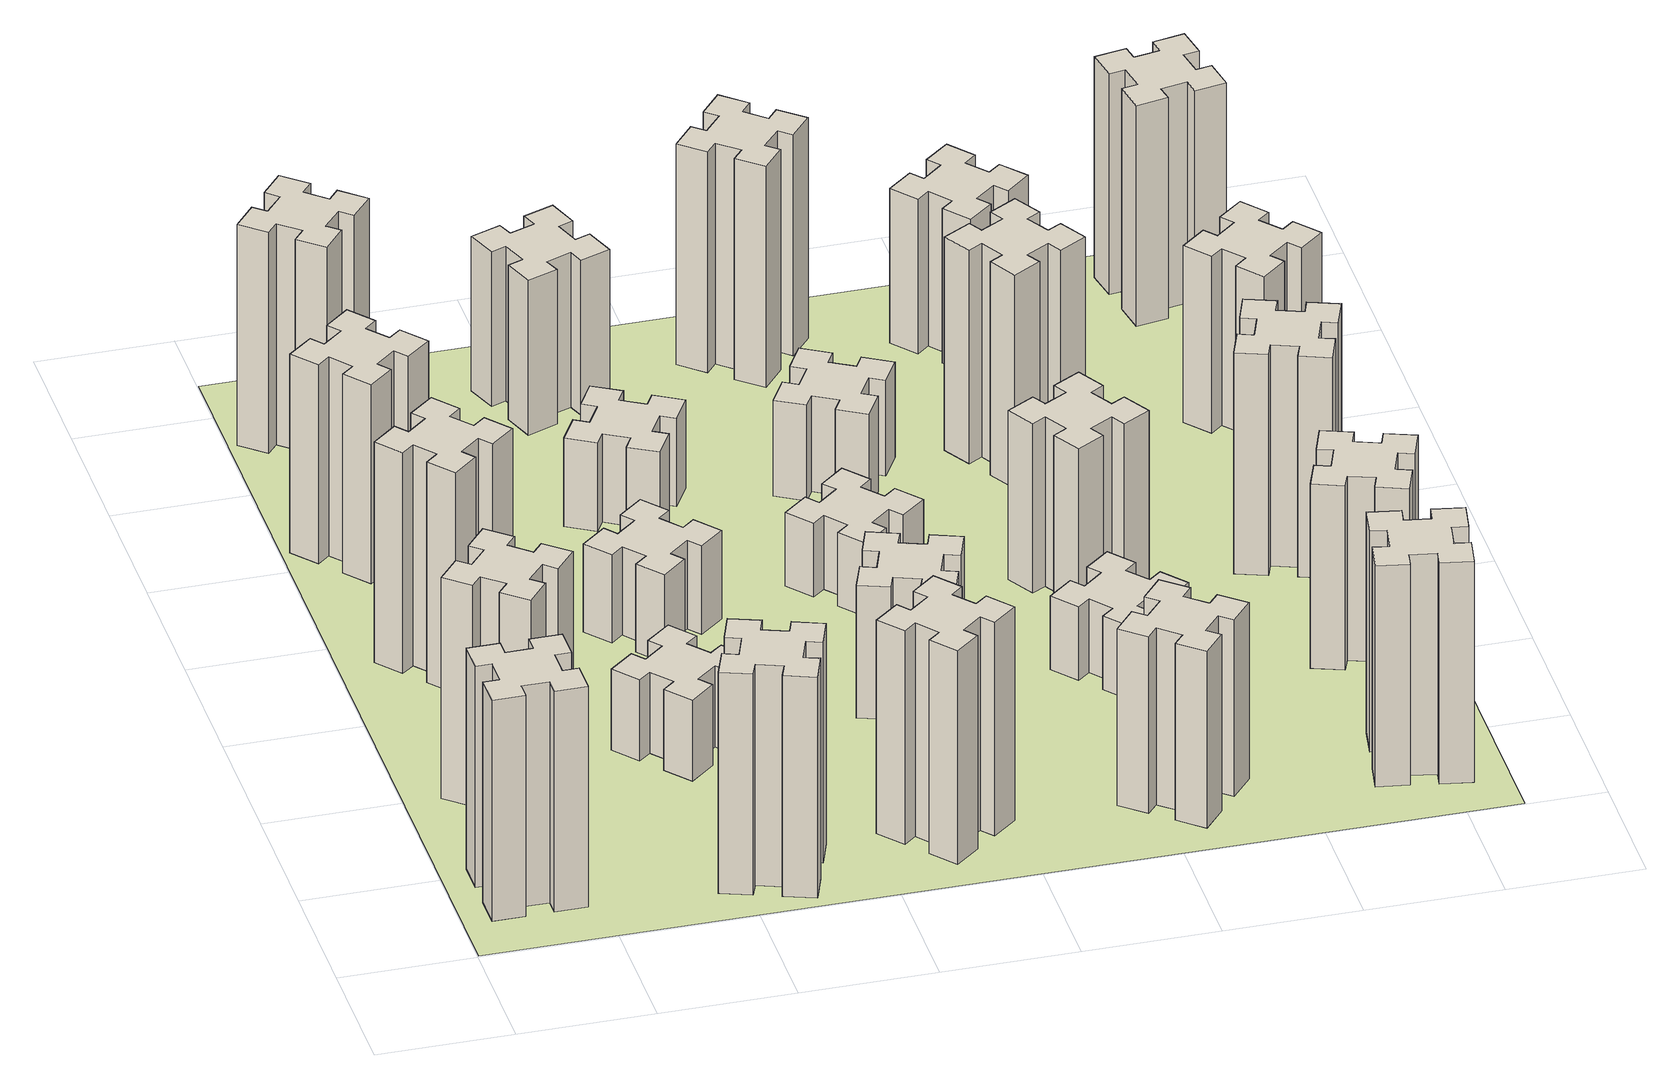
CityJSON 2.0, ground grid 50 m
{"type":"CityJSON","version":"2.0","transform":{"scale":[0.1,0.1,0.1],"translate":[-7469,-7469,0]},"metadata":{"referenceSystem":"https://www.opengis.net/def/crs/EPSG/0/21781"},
"CityObjects":{
"building1":{"type":"Building","attributes":{"class":"1000","function":"1000","usage":"1000","yearOfConstruction":2016,"roofType":"1000","measuredHeight":90,"storeysAboveGround":30,"storeysBelowGround":0},"geometry":[{"type":"Solid","lod":"1","boundaries":[[[[0,1,2,3,4,5,6,7,8,9,10,11,12,13,14,15,16,17,18,19]],[[17,16,20,21]],[[16,15,22,20]],[[15,14,23,22]],[[14,13,24,23]],[[13,12,25,24]],[[12,11,26,25]],[[11,10,27,26]],[[10,9,28,27]],[[9,8,29,28]],[[8,7,30,29]],[[7,6,31,30]],[[6,5,32,31]],[[5,4,33,32]],[[4,3,34,33]],[[3,2,35,34]],[[2,1,36,35]],[[1,0,37,36]],[[0,19,38,37]],[[19,18,39,38]],[[18,17,21,39]],[[24,25,26,27,28,29,30,31,32,33,34,35,36,37,38,39,21,20,22,23]]]]}]},
"building2":{"type":"Building","attributes":{"class":"1000","function":"1000","usage":"1000","yearOfConstruction":2016,"roofType":"1000","measuredHeight":90,"storeysAboveGround":30,"storeysBelowGround":0},"geometry":[{"type":"Solid","lod":"1","boundaries":[[[[40,41,42,43,44,45,46,47,48,49,50,51,52,53,54,55,56,57,58,59]],[[57,56,60,61]],[[56,55,62,60]],[[55,54,63,62]],[[54,53,64,63]],[[53,52,65,64]],[[52,51,66,65]],[[51,50,67,66]],[[50,49,68,67]],[[49,48,69,68]],[[48,47,70,69]],[[47,46,71,70]],[[46,45,72,71]],[[45,44,73,72]],[[44,43,74,73]],[[43,42,75,74]],[[42,41,76,75]],[[41,40,77,76]],[[40,59,78,77]],[[59,58,79,78]],[[58,57,61,79]],[[64,65,66,67,68,69,70,71,72,73,74,75,76,77,78,79,61,60,62,63]]]]}]},
"building3":{"type":"Building","attributes":{"class":"1000","function":"1000","usage":"1000","yearOfConstruction":2016,"roofType":"1000","measuredHeight":90,"storeysAboveGround":30,"storeysBelowGround":0},"geometry":[{"type":"Solid","lod":"1","boundaries":[[[[80,81,82,83,84,85,86,87,88,89,90,91,92,93,94,95,96,97,98,99]],[[97,96,100,101]],[[96,95,102,100]],[[95,94,103,102]],[[94,93,104,103]],[[93,92,105,104]],[[92,91,106,105]],[[91,90,107,106]],[[90,89,108,107]],[[89,88,109,108]],[[88,87,110,109]],[[87,86,111,110]],[[86,85,112,111]],[[85,84,113,112]],[[84,83,114,113]],[[83,82,115,114]],[[82,81,116,115]],[[81,80,117,116]],[[80,99,118,117]],[[99,98,119,118]],[[98,97,101,119]],[[104,105,106,107,108,109,110,111,112,113,114,115,116,117,118,119,101,100,102,103]]]]}]},
"building4":{"type":"Building","attributes":{"class":"1000","function":"1000","usage":"1000","yearOfConstruction":2016,"roofType":"1000","measuredHeight":81,"storeysAboveGround":30,"storeysBelowGround":0},"geometry":[{"type":"Solid","lod":"1","boundaries":[[[[120,121,122,123,124,125,126,127,128,129,130,131,132,133,134,135,136,137,138,139]],[[137,136,140,141]],[[136,135,142,140]],[[135,134,143,142]],[[134,133,144,143]],[[133,132,145,144]],[[132,131,146,145]],[[131,130,147,146]],[[130,129,148,147]],[[129,128,149,148]],[[128,127,150,149]],[[127,126,151,150]],[[126,125,152,151]],[[125,124,153,152]],[[124,123,154,153]],[[123,122,155,154]],[[122,121,156,155]],[[121,120,157,156]],[[120,139,158,157]],[[139,138,159,158]],[[138,137,141,159]],[[144,145,146,147,148,149,150,151,152,153,154,155,156,157,158,159,141,140,142,143]]]]}]},
"building5":{"type":"Building","attributes":{"class":"1000","function":"1000","usage":"1000","yearOfConstruction":2016,"roofType":"1000","measuredHeight":90,"storeysAboveGround":30,"storeysBelowGround":0},"geometry":[{"type":"Solid","lod":"1","boundaries":[[[[160,161,162,163,164,165,166,167,168,169,170,171,172,173,174,175,176,177,178,179]],[[177,176,180,181]],[[176,175,182,180]],[[175,174,183,182]],[[174,173,184,183]],[[173,172,185,184]],[[172,171,186,185]],[[171,170,187,186]],[[170,169,188,187]],[[169,168,189,188]],[[168,167,190,189]],[[167,166,191,190]],[[166,165,192,191]],[[165,164,193,192]],[[164,163,194,193]],[[163,162,195,194]],[[162,161,196,195]],[[161,160,197,196]],[[160,179,198,197]],[[179,178,199,198]],[[178,177,181,199]],[[184,185,186,187,188,189,190,191,192,193,194,195,196,197,198,199,181,180,182,183]]]]}]},
"building6":{"type":"Building","attributes":{"class":"1000","function":"1000","usage":"1000","yearOfConstruction":2016,"roofType":"1000","measuredHeight":90,"storeysAboveGround":30,"storeysBelowGround":0},"geometry":[{"type":"Solid","lod":"1","boundaries":[[[[200,201,202,203,204,205,206,207,208,209,210,211,212,213,214,215,216,217,218,219]],[[217,216,220,221]],[[216,215,222,220]],[[215,214,223,222]],[[214,213,224,223]],[[213,212,225,224]],[[212,211,226,225]],[[211,210,227,226]],[[210,209,228,227]],[[209,208,229,228]],[[208,207,230,229]],[[207,206,231,230]],[[206,205,232,231]],[[205,204,233,232]],[[204,203,234,233]],[[203,202,235,234]],[[202,201,236,235]],[[201,200,237,236]],[[200,219,238,237]],[[219,218,239,238]],[[218,217,221,239]],[[224,225,226,227,228,229,230,231,232,233,234,235,236,237,238,239,221,220,222,223]]]]}]},
"building7":{"type":"Building","attributes":{"class":"1000","function":"1000","usage":"1000","yearOfConstruction":2016,"roofType":"1000","measuredHeight":33,"storeysAboveGround":30,"storeysBelowGround":0},"geometry":[{"type":"Solid","lod":"1","boundaries":[[[[240,241,242,243,244,245,246,247,248,249,250,251,252,253,254,255,256,257,258,259]],[[257,256,260,261]],[[256,255,262,260]],[[255,254,263,262]],[[254,253,264,263]],[[253,252,265,264]],[[252,251,266,265]],[[251,250,267,266]],[[250,249,268,267]],[[249,248,269,268]],[[248,247,270,269]],[[247,246,271,270]],[[246,245,272,271]],[[245,244,273,272]],[[244,243,274,273]],[[243,242,275,274]],[[242,241,276,275]],[[241,240,277,276]],[[240,259,278,277]],[[259,258,279,278]],[[258,257,261,279]],[[264,265,266,267,268,269,270,271,272,273,274,275,276,277,278,279,261,260,262,263]]]]}]},
"building8":{"type":"Building","attributes":{"class":"1000","function":"1000","usage":"1000","yearOfConstruction":2016,"roofType":"1000","measuredHeight":36,"storeysAboveGround":30,"storeysBelowGround":0},"geometry":[{"type":"Solid","lod":"1","boundaries":[[[[280,281,282,283,284,285,286,287,288,289,290,291,292,293,294,295,296,297,298,299]],[[297,296,300,301]],[[296,295,302,300]],[[295,294,303,302]],[[294,293,304,303]],[[293,292,305,304]],[[292,291,306,305]],[[291,290,307,306]],[[290,289,308,307]],[[289,288,309,308]],[[288,287,310,309]],[[287,286,311,310]],[[286,285,312,311]],[[285,284,313,312]],[[284,283,314,313]],[[283,282,315,314]],[[282,281,316,315]],[[281,280,317,316]],[[280,299,318,317]],[[299,298,319,318]],[[298,297,301,319]],[[304,305,306,307,308,309,310,311,312,313,314,315,316,317,318,319,301,300,302,303]]]]}]},
"building9":{"type":"Building","attributes":{"class":"1000","function":"1000","usage":"1000","yearOfConstruction":2016,"roofType":"1000","measuredHeight":87,"storeysAboveGround":30,"storeysBelowGround":0},"geometry":[{"type":"Solid","lod":"1","boundaries":[[[[320,321,322,323,324,325,326,327,328,329,330,331,332,333,334,335,336,337,338,339]],[[337,336,340,341]],[[336,335,342,340]],[[335,334,343,342]],[[334,333,344,343]],[[333,332,345,344]],[[332,331,346,345]],[[331,330,347,346]],[[330,329,348,347]],[[329,328,349,348]],[[328,327,350,349]],[[327,326,351,350]],[[326,325,352,351]],[[325,324,353,352]],[[324,323,354,353]],[[323,322,355,354]],[[322,321,356,355]],[[321,320,357,356]],[[320,339,358,357]],[[339,338,359,358]],[[338,337,341,359]],[[344,345,346,347,348,349,350,351,352,353,354,355,356,357,358,359,341,340,342,343]]]]}]},
"building10":{"type":"Building","attributes":{"class":"1000","function":"1000","usage":"1000","yearOfConstruction":2016,"roofType":"1000","measuredHeight":36,"storeysAboveGround":30,"storeysBelowGround":0},"geometry":[{"type":"Solid","lod":"1","boundaries":[[[[360,361,362,363,364,365,366,367,368,369,370,371,372,373,374,375,376,377,378,379]],[[377,376,380,381]],[[376,375,382,380]],[[375,374,383,382]],[[374,373,384,383]],[[373,372,385,384]],[[372,371,386,385]],[[371,370,387,386]],[[370,369,388,387]],[[369,368,389,388]],[[368,367,390,389]],[[367,366,391,390]],[[366,365,392,391]],[[365,364,393,392]],[[364,363,394,393]],[[363,362,395,394]],[[362,361,396,395]],[[361,360,397,396]],[[360,379,398,397]],[[379,378,399,398]],[[378,377,381,399]],[[384,385,386,387,388,389,390,391,392,393,394,395,396,397,398,399,381,380,382,383]]]]}]},
"building11":{"type":"Building","attributes":{"class":"1000","function":"1000","usage":"1000","yearOfConstruction":2016,"roofType":"1000","measuredHeight":63,"storeysAboveGround":30,"storeysBelowGround":0},"geometry":[{"type":"Solid","lod":"1","boundaries":[[[[400,401,402,403,404,405,406,407,408,409,410,411,412,413,414,415,416,417,418,419]],[[417,416,420,421]],[[416,415,422,420]],[[415,414,423,422]],[[414,413,424,423]],[[413,412,425,424]],[[412,411,426,425]],[[411,410,427,426]],[[410,409,428,427]],[[409,408,429,428]],[[408,407,430,429]],[[407,406,431,430]],[[406,405,432,431]],[[405,404,433,432]],[[404,403,434,433]],[[403,402,435,434]],[[402,401,436,435]],[[401,400,437,436]],[[400,419,438,437]],[[419,418,439,438]],[[418,417,421,439]],[[424,425,426,427,428,429,430,431,432,433,434,435,436,437,438,439,421,420,422,423]]]]}]},
"building12":{"type":"Building","attributes":{"class":"1000","function":"1000","usage":"1000","yearOfConstruction":2016,"roofType":"1000","measuredHeight":54,"storeysAboveGround":30,"storeysBelowGround":0},"geometry":[{"type":"Solid","lod":"1","boundaries":[[[[440,441,442,443,444,445,446,447,448,449,450,451,452,453,454,455,456,457,458,459]],[[457,456,460,461]],[[456,455,462,460]],[[455,454,463,462]],[[454,453,464,463]],[[453,452,465,464]],[[452,451,466,465]],[[451,450,467,466]],[[450,449,468,467]],[[449,448,469,468]],[[448,447,470,469]],[[447,446,471,470]],[[446,445,472,471]],[[445,444,473,472]],[[444,443,474,473]],[[443,442,475,474]],[[442,441,476,475]],[[441,440,477,476]],[[440,459,478,477]],[[459,458,479,478]],[[458,457,461,479]],[[464,465,466,467,468,469,470,471,472,473,474,475,476,477,478,479,461,460,462,463]]]]}]},
"building13":{"type":"Building","attributes":{"class":"1000","function":"1000","usage":"1000","yearOfConstruction":2016,"roofType":"1000","measuredHeight":30,"storeysAboveGround":30,"storeysBelowGround":0},"geometry":[{"type":"Solid","lod":"1","boundaries":[[[[480,481,482,483,484,485,486,487,488,489,490,491,492,493,494,495,496,497,498,499]],[[497,496,500,501]],[[496,495,502,500]],[[495,494,503,502]],[[494,493,504,503]],[[493,492,505,504]],[[492,491,506,505]],[[491,490,507,506]],[[490,489,508,507]],[[489,488,509,508]],[[488,487,510,509]],[[487,486,511,510]],[[486,485,512,511]],[[485,484,513,512]],[[484,483,514,513]],[[483,482,515,514]],[[482,481,516,515]],[[481,480,517,516]],[[480,499,518,517]],[[499,498,519,518]],[[498,497,501,519]],[[504,505,506,507,508,509,510,511,512,513,514,515,516,517,518,519,501,500,502,503]]]]}]},
"building14":{"type":"Building","attributes":{"class":"1000","function":"1000","usage":"1000","yearOfConstruction":2016,"roofType":"1000","measuredHeight":72,"storeysAboveGround":30,"storeysBelowGround":0},"geometry":[{"type":"Solid","lod":"1","boundaries":[[[[520,521,522,523,524,525,526,527,528,529,530,531,532,533,534,535,536,537,538,539]],[[537,536,540,541]],[[536,535,542,540]],[[535,534,543,542]],[[534,533,544,543]],[[533,532,545,544]],[[532,531,546,545]],[[531,530,547,546]],[[530,529,548,547]],[[529,528,549,548]],[[528,527,550,549]],[[527,526,551,550]],[[526,525,552,551]],[[525,524,553,552]],[[524,523,554,553]],[[523,522,555,554]],[[522,521,556,555]],[[521,520,557,556]],[[520,539,558,557]],[[539,538,559,558]],[[538,537,541,559]],[[544,545,546,547,548,549,550,551,552,553,554,555,556,557,558,559,541,540,542,543]]]]}]},
"building15":{"type":"Building","attributes":{"class":"1000","function":"1000","usage":"1000","yearOfConstruction":2016,"roofType":"1000","measuredHeight":39,"storeysAboveGround":30,"storeysBelowGround":0},"geometry":[{"type":"Solid","lod":"1","boundaries":[[[[560,561,562,563,564,565,566,567,568,569,570,571,572,573,574,575,576,577,578,579]],[[577,576,580,581]],[[576,575,582,580]],[[575,574,583,582]],[[574,573,584,583]],[[573,572,585,584]],[[572,571,586,585]],[[571,570,587,586]],[[570,569,588,587]],[[569,568,589,588]],[[568,567,590,589]],[[567,566,591,590]],[[566,565,592,591]],[[565,564,593,592]],[[564,563,594,593]],[[563,562,595,594]],[[562,561,596,595]],[[561,560,597,596]],[[560,579,598,597]],[[579,578,599,598]],[[578,577,581,599]],[[584,585,586,587,588,589,590,591,592,593,594,595,596,597,598,599,581,580,582,583]]]]}]},
"building16":{"type":"Building","attributes":{"class":"1000","function":"1000","usage":"1000","yearOfConstruction":2016,"roofType":"1000","measuredHeight":90,"storeysAboveGround":30,"storeysBelowGround":0},"geometry":[{"type":"Solid","lod":"1","boundaries":[[[[600,601,602,603,604,605,606,607,608,609,610,611,612,613,614,615,616,617,618,619]],[[617,616,620,621]],[[616,615,622,620]],[[615,614,623,622]],[[614,613,624,623]],[[613,612,625,624]],[[612,611,626,625]],[[611,610,627,626]],[[610,609,628,627]],[[609,608,629,628]],[[608,607,630,629]],[[607,606,631,630]],[[606,605,632,631]],[[605,604,633,632]],[[604,603,634,633]],[[603,602,635,634]],[[602,601,636,635]],[[601,600,637,636]],[[600,619,638,637]],[[619,618,639,638]],[[618,617,621,639]],[[624,625,626,627,628,629,630,631,632,633,634,635,636,637,638,639,621,620,622,623]]]]}]},
"building17":{"type":"Building","attributes":{"class":"1000","function":"1000","usage":"1000","yearOfConstruction":2016,"roofType":"1000","measuredHeight":30,"storeysAboveGround":30,"storeysBelowGround":0},"geometry":[{"type":"Solid","lod":"1","boundaries":[[[[640,641,642,643,644,645,646,647,648,649,650,651,652,653,654,655,656,657,658,659]],[[657,656,660,661]],[[656,655,662,660]],[[655,654,663,662]],[[654,653,664,663]],[[653,652,665,664]],[[652,651,666,665]],[[651,650,667,666]],[[650,649,668,667]],[[649,648,669,668]],[[648,647,670,669]],[[647,646,671,670]],[[646,645,672,671]],[[645,644,673,672]],[[644,643,674,673]],[[643,642,675,674]],[[642,641,676,675]],[[641,640,677,676]],[[640,659,678,677]],[[659,658,679,678]],[[658,657,661,679]],[[664,665,666,667,668,669,670,671,672,673,674,675,676,677,678,679,661,660,662,663]]]]}]},
"building18":{"type":"Building","attributes":{"class":"1000","function":"1000","usage":"1000","yearOfConstruction":2016,"roofType":"1000","measuredHeight":69,"storeysAboveGround":30,"storeysBelowGround":0},"geometry":[{"type":"Solid","lod":"1","boundaries":[[[[680,681,682,683,684,685,686,687,688,689,690,691,692,693,694,695,696,697,698,699]],[[697,696,700,701]],[[696,695,702,700]],[[695,694,703,702]],[[694,693,704,703]],[[693,692,705,704]],[[692,691,706,705]],[[691,690,707,706]],[[690,689,708,707]],[[689,688,709,708]],[[688,687,710,709]],[[687,686,711,710]],[[686,685,712,711]],[[685,684,713,712]],[[684,683,714,713]],[[683,682,715,714]],[[682,681,716,715]],[[681,680,717,716]],[[680,699,718,717]],[[699,698,719,718]],[[698,697,701,719]],[[704,705,706,707,708,709,710,711,712,713,714,715,716,717,718,719,701,700,702,703]]]]}]},
"building19":{"type":"Building","attributes":{"class":"1000","function":"1000","usage":"1000","yearOfConstruction":2016,"roofType":"1000","measuredHeight":87,"storeysAboveGround":30,"storeysBelowGround":0},"geometry":[{"type":"Solid","lod":"1","boundaries":[[[[720,721,722,723,724,725,726,727,728,729,730,731,732,733,734,735,736,737,738,739]],[[737,736,740,741]],[[736,735,742,740]],[[735,734,743,742]],[[734,733,744,743]],[[733,732,745,744]],[[732,731,746,745]],[[731,730,747,746]],[[730,729,748,747]],[[729,728,749,748]],[[728,727,750,749]],[[727,726,751,750]],[[726,725,752,751]],[[725,724,753,752]],[[724,723,754,753]],[[723,722,755,754]],[[722,721,756,755]],[[721,720,757,756]],[[720,739,758,757]],[[739,738,759,758]],[[738,737,741,759]],[[744,745,746,747,748,749,750,751,752,753,754,755,756,757,758,759,741,740,742,743]]]]}]},
"building20":{"type":"Building","attributes":{"class":"1000","function":"1000","usage":"1000","yearOfConstruction":2016,"roofType":"1000","measuredHeight":90,"storeysAboveGround":30,"storeysBelowGround":0},"geometry":[{"type":"Solid","lod":"1","boundaries":[[[[760,761,762,763,764,765,766,767,768,769,770,771,772,773,774,775,776,777,778,779]],[[777,776,780,781]],[[776,775,782,780]],[[775,774,783,782]],[[774,773,784,783]],[[773,772,785,784]],[[772,771,786,785]],[[771,770,787,786]],[[770,769,788,787]],[[769,768,789,788]],[[768,767,790,789]],[[767,766,791,790]],[[766,765,792,791]],[[765,764,793,792]],[[764,763,794,793]],[[763,762,795,794]],[[762,761,796,795]],[[761,760,797,796]],[[760,779,798,797]],[[779,778,799,798]],[[778,777,781,799]],[[784,785,786,787,788,789,790,791,792,793,794,795,796,797,798,799,781,780,782,783]]]]}]},
"building21":{"type":"Building","attributes":{"class":"1000","function":"1000","usage":"1000","yearOfConstruction":2016,"roofType":"1000","measuredHeight":63,"storeysAboveGround":30,"storeysBelowGround":0},"geometry":[{"type":"Solid","lod":"1","boundaries":[[[[800,801,802,803,804,805,806,807,808,809,810,811,812,813,814,815,816,817,818,819]],[[817,816,820,821]],[[816,815,822,820]],[[815,814,823,822]],[[814,813,824,823]],[[813,812,825,824]],[[812,811,826,825]],[[811,810,827,826]],[[810,809,828,827]],[[809,808,829,828]],[[808,807,830,829]],[[807,806,831,830]],[[806,805,832,831]],[[805,804,833,832]],[[804,803,834,833]],[[803,802,835,834]],[[802,801,836,835]],[[801,800,837,836]],[[800,819,838,837]],[[819,818,839,838]],[[818,817,821,839]],[[824,825,826,827,828,829,830,831,832,833,834,835,836,837,838,839,821,820,822,823]]]]}]},
"building22":{"type":"Building","attributes":{"class":"1000","function":"1000","usage":"1000","yearOfConstruction":2016,"roofType":"1000","measuredHeight":75,"storeysAboveGround":30,"storeysBelowGround":0},"geometry":[{"type":"Solid","lod":"1","boundaries":[[[[840,841,842,843,844,845,846,847,848,849,850,851,852,853,854,855,856,857,858,859]],[[857,856,860,861]],[[856,855,862,860]],[[855,854,863,862]],[[854,853,864,863]],[[853,852,865,864]],[[852,851,866,865]],[[851,850,867,866]],[[850,849,868,867]],[[849,848,869,868]],[[848,847,870,869]],[[847,846,871,870]],[[846,845,872,871]],[[845,844,873,872]],[[844,843,874,873]],[[843,842,875,874]],[[842,841,876,875]],[[841,840,877,876]],[[840,859,878,877]],[[859,858,879,878]],[[858,857,861,879]],[[864,865,866,867,868,869,870,871,872,873,874,875,876,877,878,879,861,860,862,863]]]]}]},
"building23":{"type":"Building","attributes":{"class":"1000","function":"1000","usage":"1000","yearOfConstruction":2016,"roofType":"1000","measuredHeight":90,"storeysAboveGround":30,"storeysBelowGround":0},"geometry":[{"type":"Solid","lod":"1","boundaries":[[[[880,881,882,883,884,885,886,887,888,889,890,891,892,893,894,895,896,897,898,899]],[[897,896,900,901]],[[896,895,902,900]],[[895,894,903,902]],[[894,893,904,903]],[[893,892,905,904]],[[892,891,906,905]],[[891,890,907,906]],[[890,889,908,907]],[[889,888,909,908]],[[888,887,910,909]],[[887,886,911,910]],[[886,885,912,911]],[[885,884,913,912]],[[884,883,914,913]],[[883,882,915,914]],[[882,881,916,915]],[[881,880,917,916]],[[880,899,918,917]],[[899,898,919,918]],[[898,897,901,919]],[[904,905,906,907,908,909,910,911,912,913,914,915,916,917,918,919,901,900,902,903]]]]}]},
"building24":{"type":"Building","attributes":{"class":"1000","function":"1000","usage":"1000","yearOfConstruction":2016,"roofType":"1000","measuredHeight":72,"storeysAboveGround":30,"storeysBelowGround":0},"geometry":[{"type":"Solid","lod":"1","boundaries":[[[[920,921,922,923,924,925,926,927,928,929,930,931,932,933,934,935,936,937,938,939]],[[937,936,940,941]],[[936,935,942,940]],[[935,934,943,942]],[[934,933,944,943]],[[933,932,945,944]],[[932,931,946,945]],[[931,930,947,946]],[[930,929,948,947]],[[929,928,949,948]],[[928,927,950,949]],[[927,926,951,950]],[[926,925,952,951]],[[925,924,953,952]],[[924,923,954,953]],[[923,922,955,954]],[[922,921,956,955]],[[921,920,957,956]],[[920,939,958,957]],[[939,938,959,958]],[[938,937,941,959]],[[944,945,946,947,948,949,950,951,952,953,954,955,956,957,958,959,941,940,942,943]]]]}]},
"building25":{"type":"Building","attributes":{"class":"1000","function":"1000","usage":"1000","yearOfConstruction":2016,"roofType":"1000","measuredHeight":90,"storeysAboveGround":30,"storeysBelowGround":0},"geometry":[{"type":"Solid","lod":"1","boundaries":[[[[960,961,962,963,964,965,966,967,968,969,970,971,972,973,974,975,976,977,978,979]],[[977,976,980,981]],[[976,975,982,980]],[[975,974,983,982]],[[974,973,984,983]],[[973,972,985,984]],[[972,971,986,985]],[[971,970,987,986]],[[970,969,988,987]],[[969,968,989,988]],[[968,967,990,989]],[[967,966,991,990]],[[966,965,992,991]],[[965,964,993,992]],[[964,963,994,993]],[[963,962,995,994]],[[962,961,996,995]],[[961,960,997,996]],[[960,979,998,997]],[[979,978,999,998]],[[978,977,981,999]],[[984,985,986,987,988,989,990,991,992,993,994,995,996,997,998,999,981,980,982,983]]]]}]},
"landuse1":{"type":"LandUse","attributes":{"name":"plot1","function":"1010"},"geometry":[{"type":"MultiSurface","lod":"1","boundaries":[[[1000,1001,1002,1003]]]}]}
},
"vertices":[
[165,425,0],[165,325,0],[105,325,0],[105,205,0],[225,205,0],[225,265,0],[325,265,0],[325,205,0],[445,205,0],[445,325,0],[385,325,0],[385,425,0],[445,425,0],[445,545,0],[325,545,0],[325,485,0],[225,485,0],[225,545,0],[105,545,0],[105,425,0],[225,485,900],[225,545,900],[325,485,900],[325,545,900],[445,545,900],[445,425,900],[385,425,900],[385,325,900],[445,325,900],[445,205,900],[325,205,900],[325,265,900],[225,265,900],[225,205,900],[105,205,900],[105,325,900],[165,325,900],[165,425,900],[105,425,900],[105,545,900],
[484,1067,0],[408,1132,0],[446,1178,0],[354,1255,0],[277,1163,0],[323,1124,0],[259,1048,0],[213,1086,0],[136,994,0],[228,917,0],[266,963,0],[343,899,0],[304,853,0],[396,776,0],[473,868,0],[427,906,0],[492,983,0],[538,944,0],[615,1036,0],[523,1113,0],[492,983,900],[538,944,900],[427,906,900],[473,868,900],[396,776,900],[304,853,900],[343,899,900],[266,963,900],[228,917,900],[136,994,900],[213,1086,900],[259,1048,900],[323,1124,900],[277,1163,900],[354,1255,900],[446,1178,900],[408,1132,900],[484,1067,900],[523,1113,900],[615,1036,900],
[492,1888,0],[427,1964,0],[473,2003,0],[396,2095,0],[304,2018,0],[343,1972,0],[266,1907,0],[228,1953,0],[136,1876,0],[213,1784,0],[259,1823,0],[323,1746,0],[277,1708,0],[354,1616,0],[446,1693,0],[408,1739,0],[484,1803,0],[523,1757,0],[615,1834,0],[538,1926,0],[484,1803,900],[523,1757,900],[408,1739,900],[446,1693,900],[354,1616,900],[277,1708,900],[323,1746,900],[259,1823,900],[213,1784,900],[136,1876,900],[228,1953,900],[266,1907,900],[343,1972,900],[304,2018,900],[396,2095,900],[473,2003,900],[427,1964,900],[492,1888,900],[538,1926,900],[615,1834,900],
[243,2712,0],[166,2647,0],[128,2693,0],[36,2616,0],[113,2524,0],[159,2563,0],[223,2486,0],[177,2448,0],[254,2356,0],[346,2433,0],[308,2479,0],[384,2543,0],[423,2497,0],[515,2574,0],[438,2666,0],[392,2628,0],[327,2704,0],[373,2743,0],[296,2835,0],[204,2758,0],[327,2704,810],[373,2743,810],[392,2628,810],[438,2666,810],[515,2574,810],[423,2497,810],[384,2543,810],[308,2479,810],[346,2433,810],[254,2356,810],[177,2448,810],[223,2486,810],[159,2563,810],[113,2524,810],[36,2616,810],[128,2693,810],[166,2647,810],[243,2712,810],[204,2758,810],[296,2835,810],
[1029,360,0],[995,266,0],[939,287,0],[897,174,0],[1010,133,0],[1031,189,0],[1125,155,0],[1104,99,0],[1217,57,0],[1258,170,0],[1202,191,0],[1236,285,0],[1292,264,0],[1333,377,0],[1220,418,0],[1200,362,0],[1106,396,0],[1127,452,0],[1014,493,0],[973,380,0],[1106,396,900],[1127,452,900],[1200,362,900],[1220,418,900],[1333,377,900],[1292,264,900],[1236,285,900],[1202,191,900],[1258,170,900],[1217,57,900],[1104,99,900],[1125,155,900],[1031,189,900],[1010,133,900],[897,174,900],[939,287,900],[995,266,900],[1029,360,900],[973,380,900],[1014,493,900],
[384,3387,0],[308,3452,0],[346,3498,0],[254,3575,0],[177,3483,0],[223,3444,0],[159,3368,0],[113,3406,0],[36,3314,0],[128,3237,0],[166,3283,0],[243,3219,0],[204,3173,0],[296,3096,0],[373,3188,0],[327,3226,0],[392,3303,0],[438,3264,0],[515,3356,0],[423,3433,0],[392,3303,900],[438,3264,900],[327,3226,900],[373,3188,900],[296,3096,900],[204,3173,900],[243,3219,900],[166,3283,900],[128,3237,900],[36,3314,900],[113,3406,900],[159,3368,900],[223,3444,900],[177,3483,900],[254,3575,900],[346,3498,900],[308,3452,900],[384,3387,900],[423,3433,900],[515,3356,900],
[983,1232,0],[906,1167,0],[868,1213,0],[776,1136,0],[853,1044,0],[899,1083,0],[963,1006,0],[917,968,0],[994,876,0],[1086,953,0],[1048,999,0],[1124,1063,0],[1163,1017,0],[1255,1094,0],[1178,1186,0],[1132,1148,0],[1067,1224,0],[1113,1263,0],[1036,1355,0],[944,1278,0],[1067,1224,330],[1113,1263,330],[1132,1148,330],[1178,1186,330],[1255,1094,330],[1163,1017,330],[1124,1063,330],[1048,999,330],[1086,953,330],[994,876,330],[917,968,330],[963,1006,330],[899,1083,330],[853,1044,330],[776,1136,330],[868,1213,330],[906,1167,330],[983,1232,330],[944,1278,330],[1036,1355,330],
[1083,1972,0],[1006,1907,0],[968,1953,0],[876,1876,0],[953,1784,0],[999,1823,0],[1063,1746,0],[1017,1708,0],[1094,1616,0],[1186,1693,0],[1148,1739,0],[1224,1803,0],[1263,1757,0],[1355,1834,0],[1278,1926,0],[1232,1888,0],[1167,1964,0],[1213,2003,0],[1136,2095,0],[1044,2018,0],[1167,1964,360],[1213,2003,360],[1232,1888,360],[1278,1926,360],[1355,1834,360],[1263,1757,360],[1224,1803,360],[1148,1739,360],[1186,1693,360],[1094,1616,360],[1017,1708,360],[1063,1746,360],[999,1823,360],[953,1784,360],[876,1876,360],[968,1953,360],[1006,1907,360],[1083,1972,360],[1044,2018,360],[1136,2095,360],
[1639,343,0],[1703,266,0],[1657,228,0],[1734,136,0],[1826,213,0],[1788,259,0],[1864,323,0],[1903,277,0],[1995,354,0],[1918,446,0],[1872,408,0],[1807,484,0],[1853,523,0],[1776,615,0],[1684,538,0],[1723,492,0],[1646,427,0],[1608,473,0],[1516,396,0],[1593,304,0],[1646,427,870],[1608,473,870],[1723,492,870],[1684,538,870],[1776,615,870],[1853,523,870],[1807,484,870],[1872,408,870],[1918,446,870],[1995,354,870],[1903,277,870],[1864,323,870],[1788,259,870],[1826,213,870],[1734,136,870],[1657,228,870],[1703,266,870],[1639,343,870],[1593,304,870],[1516,396,870],
[1314,2666,0],[1227,2716,0],[1257,2768,0],[1153,2828,0],[1093,2724,0],[1145,2694,0],[1095,2607,0],[1043,2637,0],[983,2533,0],[1087,2473,0],[1117,2525,0],[1204,2475,0],[1174,2423,0],[1278,2363,0],[1338,2467,0],[1286,2497,0],[1336,2584,0],[1388,2554,0],[1448,2658,0],[1344,2718,0],[1336,2584,360],[1388,2554,360],[1286,2497,360],[1338,2467,360],[1278,2363,360],[1174,2423,360],[1204,2475,360],[1117,2525,360],[1087,2473,360],[983,2533,360],[1043,2637,360],[1095,2607,360],[1145,2694,360],[1093,2724,360],[1153,2828,360],[1257,2768,360],[1227,2716,360],[1314,2666,360],[1344,2718,360],[1448,2658,360],
[1125,3456,0],[1031,3422,0],[1010,3478,0],[897,3437,0],[939,3324,0],[995,3345,0],[1029,3251,0],[973,3230,0],[1014,3117,0],[1127,3159,0],[1106,3215,0],[1200,3249,0],[1220,3193,0],[1333,3234,0],[1292,3347,0],[1236,3326,0],[1202,3420,0],[1258,3440,0],[1217,3553,0],[1104,3512,0],[1202,3420,630],[1258,3440,630],[1236,3326,630],[1292,3347,630],[1333,3234,630],[1220,3193,630],[1200,3249,630],[1106,3215,630],[1127,3159,630],[1014,3117,630],[973,3230,630],[1029,3251,630],[995,3345,630],[939,3324,630],[897,3437,630],[1010,3478,630],[1031,3422,630],[1125,3456,630],[1104,3512,630],[1217,3553,630],
[1769,1300,0],[1735,1206,0],[1679,1227,0],[1637,1114,0],[1750,1073,0],[1771,1129,0],[1865,1095,0],[1844,1039,0],[1957,997,0],[1998,1110,0],[1942,1131,0],[1976,1225,0],[2032,1204,0],[2073,1317,0],[1960,1358,0],[1940,1302,0],[1846,1336,0],[1867,1392,0],[1754,1433,0],[1713,1320,0],[1846,1336,540],[1867,1392,540],[1940,1302,540],[1960,1358,540],[2073,1317,540],[2032,1204,540],[1976,1225,540],[1942,1131,540],[1998,1110,540],[1957,997,540],[1844,1039,540],[1865,1095,540],[1771,1129,540],[1750,1073,540],[1637,1114,540],[1679,1227,540],[1735,1206,540],[1769,1300,540],[1713,1320,540],[1754,1433,540],
[1972,1988,0],[1907,2064,0],[1953,2103,0],[1876,2195,0],[1784,2118,0],[1823,2072,0],[1746,2007,0],[1708,2053,0],[1616,1976,0],[1693,1884,0],[1739,1923,0],[1803,1846,0],[1757,1808,0],[1834,1716,0],[1926,1793,0],[1888,1839,0],[1964,1903,0],[2003,1857,0],[2095,1934,0],[2018,2026,0],[1964,1903,300],[2003,1857,300],[1888,1839,300],[1926,1793,300],[1834,1716,300],[1757,1808,300],[1803,1846,300],[1739,1923,300],[1693,1884,300],[1616,1976,300],[1708,2053,300],[1746,2007,300],[1823,2072,300],[1784,2118,300],[1876,2195,300],[1953,2103,300],[1907,2064,300],[1972,1988,300],[2018,2026,300],[2095,1934,300],
[2486,323,0],[2563,259,0],[2524,213,0],[2616,136,0],[2693,228,0],[2647,266,0],[2712,343,0],[2758,304,0],[2835,396,0],[2743,473,0],[2704,427,0],[2628,492,0],[2666,538,0],[2574,615,0],[2497,523,0],[2543,484,0],[2479,408,0],[2433,446,0],[2356,354,0],[2448,277,0],[2479,408,720],[2433,446,720],[2543,484,720],[2497,523,720],[2574,615,720],[2666,538,720],[2628,492,720],[2704,427,720],[2743,473,720],[2835,396,720],[2758,304,720],[2712,343,720],[2647,266,720],[2693,228,720],[2616,136,720],[2524,213,720],[2563,259,720],[2486,323,720],[2448,277,720],[2356,354,720],
[2026,2497,0],[2076,2584,0],[2128,2554,0],[2188,2658,0],[2084,2718,0],[2054,2666,0],[1967,2716,0],[1997,2768,0],[1893,2828,0],[1833,2724,0],[1885,2694,0],[1835,2607,0],[1783,2637,0],[1723,2533,0],[1827,2473,0],[1857,2525,0],[1944,2475,0],[1914,2423,0],[2018,2363,0],[2078,2467,0],[1944,2475,390],[1914,2423,390],[1857,2525,390],[1827,2473,390],[1723,2533,390],[1783,2637,390],[1835,2607,390],[1885,2694,390],[1833,2724,390],[1893,2828,390],[1997,2768,390],[1967,2716,390],[2054,2666,390],[2084,2718,390],[2188,2658,390],[2128,2554,390],[2076,2584,390],[2026,2497,390],[2078,2467,390],[2018,2363,390],
[1746,3383,0],[1823,3319,0],[1784,3273,0],[1876,3196,0],[1953,3288,0],[1907,3326,0],[1972,3403,0],[2018,3364,0],[2095,3456,0],[2003,3533,0],[1964,3487,0],[1888,3552,0],[1926,3598,0],[1834,3675,0],[1757,3583,0],[1803,3544,0],[1739,3468,0],[1693,3506,0],[1616,3414,0],[1708,3337,0],[1739,3468,900],[1693,3506,900],[1803,3544,900],[1757,3583,900],[1834,3675,900],[1926,3598,900],[1888,3552,900],[1964,3487,900],[2003,3533,900],[2095,3456,900],[2018,3364,900],[1972,3403,900],[1907,3326,900],[1953,3288,900],[1876,3196,900],[1784,3273,900],[1823,3319,900],[1746,3383,900],[1708,3337,900],[1616,3414,900],
[2628,1099,0],[2704,1163,0],[2743,1117,0],[2835,1194,0],[2758,1286,0],[2712,1248,0],[2647,1324,0],[2693,1363,0],[2616,1455,0],[2524,1378,0],[2563,1332,0],[2486,1267,0],[2448,1313,0],[2356,1236,0],[2433,1144,0],[2479,1183,0],[2543,1106,0],[2497,1068,0],[2574,976,0],[2666,1053,0],[2543,1106,300],[2497,1068,300],[2479,1183,300],[2433,1144,300],[2356,1236,300],[2448,1313,300],[2486,1267,300],[2563,1332,300],[2524,1378,300],[2616,1455,300],[2693,1363,300],[2647,1324,300],[2712,1248,300],[2758,1286,300],[2835,1194,300],[2743,1117,300],[2704,1163,300],[2628,1099,300],[2666,1053,300],[2574,976,300],
[2475,1744,0],[2525,1657,0],[2473,1627,0],[2533,1523,0],[2637,1583,0],[2607,1635,0],[2694,1685,0],[2724,1633,0],[2828,1693,0],[2768,1797,0],[2716,1767,0],[2666,1854,0],[2718,1884,0],[2658,1988,0],[2554,1928,0],[2584,1876,0],[2497,1826,0],[2467,1878,0],[2363,1818,0],[2423,1714,0],[2497,1826,690],[2467,1878,690],[2584,1876,690],[2554,1928,690],[2658,1988,690],[2718,1884,690],[2666,1854,690],[2716,1767,690],[2768,1797,690],[2828,1693,690],[2724,1633,690],[2694,1685,690],[2607,1635,690],[2637,1583,690],[2533,1523,690],[2473,1627,690],[2525,1657,690],[2475,1744,690],[2423,1714,690],[2363,1818,690],
[2607,2475,0],[2694,2525,0],[2724,2473,0],[2828,2533,0],[2768,2637,0],[2716,2607,0],[2666,2694,0],[2718,2724,0],[2658,2828,0],[2554,2768,0],[2584,2716,0],[2497,2666,0],[2467,2718,0],[2363,2658,0],[2423,2554,0],[2475,2584,0],[2525,2497,0],[2473,2467,0],[2533,2363,0],[2637,2423,0],[2525,2497,870],[2473,2467,870],[2475,2584,870],[2423,2554,870],[2363,2658,870],[2467,2718,870],[2497,2666,870],[2584,2716,870],[2554,2768,870],[2658,2828,870],[2718,2724,870],[2666,2694,870],[2716,2607,870],[2768,2637,870],[2828,2533,870],[2724,2473,870],[2694,2525,870],[2607,2475,870],[2637,2423,870],[2533,2363,870],
[3504,475,0],[3405,492,0],[3416,551,0],[3297,572,0],[3277,454,0],[3336,444,0],[3318,345,0],[3259,356,0],[3238,237,0],[3357,217,0],[3367,276,0],[3465,258,0],[3455,199,0],[3573,178,0],[3594,297,0],[3535,307,0],[3552,405,0],[3611,395,0],[3632,513,0],[3514,534,0],[3552,405,900],[3611,395,900],[3535,307,900],[3594,297,900],[3573,178,900],[3455,199,900],[3465,258,900],[3367,276,900],[3357,217,900],[3238,237,900],[3259,356,900],[3318,345,900],[3336,444,900],[3277,454,900],[3297,572,900],[3416,551,900],[3405,492,900],[3504,475,900],[3514,534,900],[3632,513,900],
[2712,3368,0],[2647,3444,0],[2693,3483,0],[2616,3575,0],[2524,3498,0],[2563,3452,0],[2486,3387,0],[2448,3433,0],[2356,3356,0],[2433,3264,0],[2479,3303,0],[2543,3226,0],[2497,3188,0],[2574,3096,0],[2666,3173,0],[2628,3219,0],[2704,3283,0],[2743,3237,0],[2835,3314,0],[2758,3406,0],[2704,3283,630],[2743,3237,630],[2628,3219,630],[2666,3173,630],[2574,3096,630],[2497,3188,630],[2543,3226,630],[2479,3303,630],[2433,3264,630],[2356,3356,630],[2448,3433,630],[2486,3387,630],[2563,3452,630],[2524,3498,630],[2616,3575,630],[2693,3483,630],[2647,3444,630],[2712,3368,630],[2758,3406,630],[2835,3314,630],
[3351,1029,0],[3445,995,0],[3424,939,0],[3537,897,0],[3578,1010,0],[3522,1031,0],[3556,1125,0],[3612,1104,0],[3653,1217,0],[3540,1258,0],[3520,1202,0],[3426,1236,0],[3447,1292,0],[3334,1333,0],[3293,1220,0],[3349,1200,0],[3315,1106,0],[3259,1127,0],[3217,1014,0],[3330,973,0],[3315,1106,750],[3259,1127,750],[3349,1200,750],[3293,1220,750],[3334,1333,750],[3447,1292,750],[3426,1236,750],[3520,1202,750],[3540,1258,750],[3653,1217,750],[3612,1104,750],[3556,1125,750],[3522,1031,750],[3578,1010,750],[3537,897,750],[3424,939,750],[3445,995,750],[3351,1029,750],[3330,973,750],[3217,1014,750],
[3420,1842,0],[3326,1876,0],[3347,1932,0],[3234,1973,0],[3193,1860,0],[3249,1840,0],[3215,1746,0],[3159,1767,0],[3117,1654,0],[3230,1613,0],[3251,1669,0],[3345,1635,0],[3324,1579,0],[3437,1537,0],[3478,1650,0],[3422,1671,0],[3456,1765,0],[3512,1744,0],[3553,1857,0],[3440,1898,0],[3456,1765,900],[3512,1744,900],[3422,1671,900],[3478,1650,900],[3437,1537,900],[3324,1579,900],[3345,1635,900],[3251,1669,900],[3230,1613,900],[3117,1654,900],[3159,1767,900],[3215,1746,900],[3249,1840,900],[3193,1860,900],[3234,1973,900],[3347,1932,900],[3326,1876,900],[3420,1842,900],[3440,1898,900],[3553,1857,900],
[3319,2563,0],[3383,2486,0],[3337,2448,0],[3414,2356,0],[3506,2433,0],[3468,2479,0],[3544,2543,0],[3583,2497,0],[3675,2574,0],[3598,2666,0],[3552,2628,0],[3487,2704,0],[3533,2743,0],[3456,2835,0],[3364,2758,0],[3403,2712,0],[3326,2647,0],[3288,2693,0],[3196,2616,0],[3273,2524,0],[3326,2647,720],[3288,2693,720],[3403,2712,720],[3364,2758,720],[3456,2835,720],[3533,2743,720],[3487,2704,720],[3552,2628,720],[3598,2666,720],[3675,2574,720],[3583,2497,720],[3544,2543,720],[3468,2479,720],[3506,2433,720],[3414,2356,720],[3337,2448,720],[3383,2486,720],[3319,2563,720],[3273,2524,720],[3196,2616,720],
[3218,3465,0],[3236,3367,0],[3177,3357,0],[3197,3238,0],[3316,3259,0],[3305,3318,0],[3404,3336,0],[3414,3277,0],[3532,3297,0],[3511,3416,0],[3452,3405,0],[3435,3504,0],[3494,3514,0],[3473,3632,0],[3355,3611,0],[3365,3552,0],[3267,3535,0],[3257,3594,0],[3138,3573,0],[3159,3455,0],[3267,3535,900],[3257,3594,900],[3365,3552,900],[3355,3611,900],[3473,3632,900],[3494,3514,900],[3435,3504,900],[3452,3405,900],[3511,3416,900],[3532,3297,900],[3414,3277,900],[3404,3336,900],[3305,3318,900],[3316,3259,900],[3197,3238,900],[3177,3357,900],[3236,3367,900],[3218,3465,900],[3159,3455,900],[3138,3573,900],
[5,3705,0],[3705,3705,0],[3705,5,0],[5,5,0]
]}
